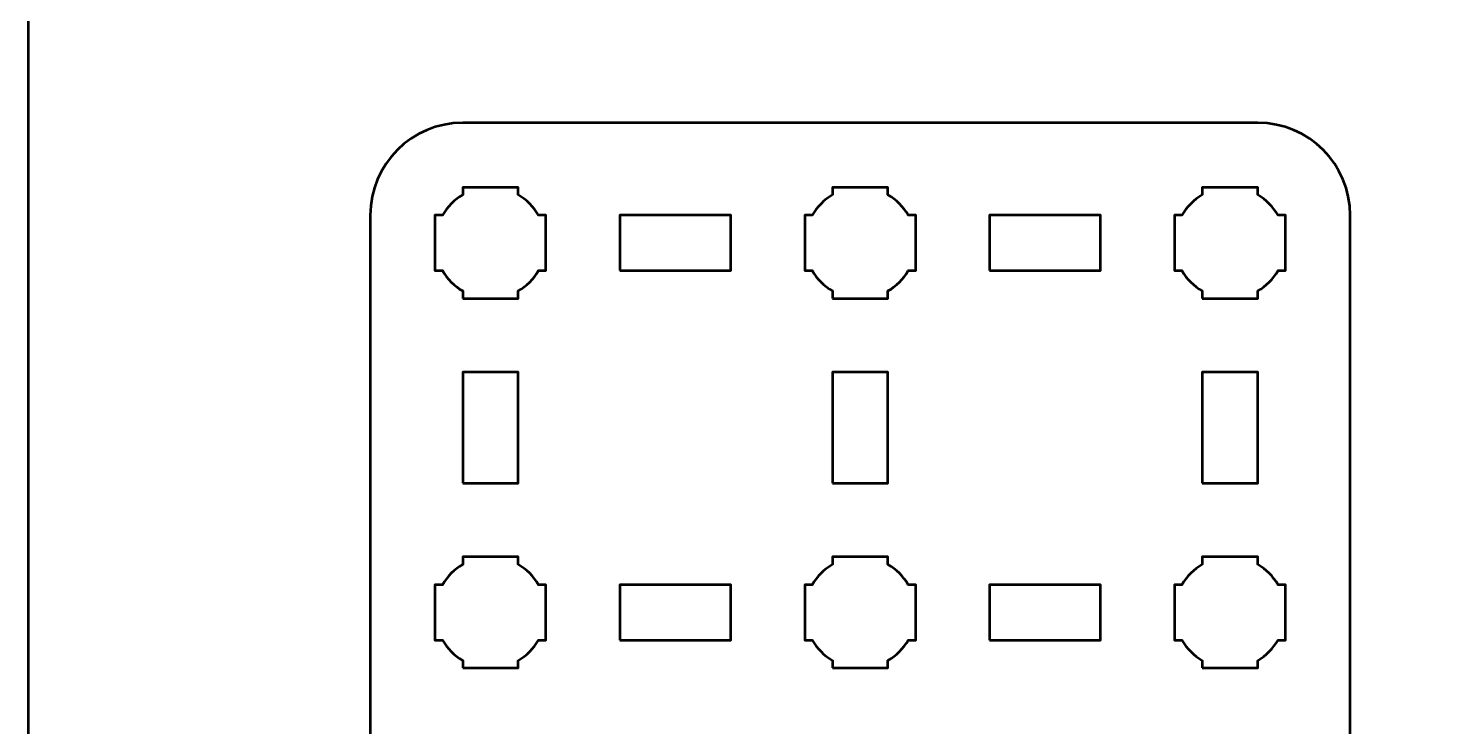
# Model space of a CAD drawing. Header units: centimetres. Extents: x -21 to 0, y -29.7 to 0.
# Drawn here: x -21 to -13.36, y -14.47 to -10.69 of the extents above; entities that cross this region are included whole.
import ezdxf

# ---------------------------------------------------------------- set-up
doc = ezdxf.new("R2010")
doc.units = ezdxf.units.CM
doc.header["$MEASUREMENT"] = 0
doc.layers.add('Layer 1', color=7, linetype='Continuous')

msp = doc.modelspace()

# ---------------------------------------------------------------- linework, layer by layer
at = {"layer": 'Layer 1', "color": 1, "lineweight": 53}
msp.add_open_spline([(-21.00003, -29.19995), (-21.00003, -29.19995), (-21.00003, -5.89992), (-21.00003, -5.89992), (-21.00003, -5.89992), (-21.00003, -5.81709), (-20.93286, -5.74992), (-20.85003, -5.74992), (-20.85003, -5.74992), (-20.7672, -5.74992), (-20.70003, -5.68275), (-20.70003, -5.59992), (-20.70003, -5.59992), (-20.70003, -5.51709), (-20.7672, -5.44992), (-20.85003, -5.44992), (-20.85003, -5.44992), (-20.93286, -5.44992), (-21.00003, -5.38275), (-21.00003, -5.29992), (-21.00003, -5.29992), (-21.00003, -5.21709), (-20.93286, -5.14992), (-20.85003, -5.14992), (-20.85003, -5.14992), (-20.7672, -5.14992), (-20.70003, -5.08275), (-20.70003, -4.99992), (-20.70003, -4.99992), (-20.70003, -4.91709), (-20.7672, -4.84992), (-20.85003, -4.84992), (-20.85003, -4.84992), (-20.93286, -4.84992), (-21.00003, -4.78275), (-21.00003, -4.69992), (-21.00003, -4.69992), (-21.00003, -4.61709), (-20.93286, -4.54992), (-20.85003, -4.54992), (-20.85003, -4.54992), (-20.7672, -4.54992), (-20.70003, -4.48275), (-20.70003, -4.39992), (-20.70003, -4.39992), (-20.70003, -4.31709), (-20.7672, -4.24992), (-20.85003, -4.24992), (-20.85003, -4.24992), (-20.93286, -4.24992), (-21.00003, -4.18275), (-21.00003, -4.09992), (-21.00003, -4.09992), (-21.00003, -4.01709), (-20.93286, -3.94992), (-20.85003, -3.94992), (-20.85003, -3.94992), (-20.7672, -3.94992), (-20.70003, -3.88275), (-20.70003, -3.79992), (-20.70003, -3.79992), (-20.70003, -3.71709), (-20.7672, -3.64992), (-20.85003, -3.64992), (-20.85003, -3.64992), (-20.93286, -3.64992), (-21.00003, -3.58275), (-21.00003, -3.49992), (-21.00003, -3.49992), (-21.00003, -3.41709), (-20.93286, -3.34992), (-20.85003, -3.34992), (-20.85003, -3.34992), (-20.7672, -3.34992), (-20.70003, -3.28275), (-20.70003, -3.19992), (-20.70003, -3.19992), (-20.70003, -3.11709), (-20.7672, -3.04992), (-20.85003, -3.04992), (-20.85003, -3.04992), (-20.93286, -3.04992), (-21.00003, -2.98275), (-21.00003, -2.89992), (-21.00003, -2.89992), (-21.00003, -2.81709), (-20.93286, -2.74992), (-20.85003, -2.74992), (-20.85003, -2.74992), (-20.7672, -2.74992), (-20.70003, -2.68275), (-20.70003, -2.59992), (-20.70003, -2.59992), (-20.70003, -2.51709), (-20.7672, -2.44992), (-20.85003, -2.44992), (-20.85003, -2.44992), (-20.93286, -2.44992), (-21.00003, -2.38275), (-21.00003, -2.29992), (-21.00003, -2.29992), (-21.00003, -2.21709), (-20.93286, -2.14992), (-20.85003, -2.14992), (-20.85003, -2.14992), (-20.7672, -2.14992), (-20.70003, -2.08275), (-20.70003, -1.99992), (-20.70003, -1.99992), (-20.70003, -1.91709), (-20.7672, -1.84992), (-20.85003, -1.84992), (-20.85003, -1.84992), (-20.93286, -1.84992), (-21.00003, -1.78275), (-21.00003, -1.69992), (-21.00003, -1.69992), (-21.00003, -1.61709), (-20.93286, -1.54992), (-20.85003, -1.54992), (-20.85003, -1.54992), (-20.7672, -1.54992), (-20.70003, -1.48275), (-20.70003, -1.39992), (-20.70003, -1.39992), (-20.70003, -1.31709), (-20.7672, -1.24992), (-20.85003, -1.24992), (-20.85003, -1.24992), (-20.93286, -1.24992), (-21.00003, -1.18275), (-21.00003, -1.09992), (-21.00003, -1.09992), (-21.00003, -1.09992), (-21.00003, -0.49992), (-21.00003, -0.49992), (-21.00003, -0.49992), (-21.00003, -0.22295), (-20.77694, 0.00004), (-20.49994, 0.00004), (-20.49994, 0.00004), (-20.49994, 0.00004), (-0.50008, 0.00004), (-0.50008, 0.00004), (-0.50008, 0.00004), (-0.22294, 0.00004), (0.00002, -0.22295), (0.00002, -0.49992), (0.00002, -0.49992), (0.00002, -0.49992), (0.00002, -29.19995), (0.00002, -29.19995), (0.00002, -29.19995), (0.00002, -29.47695), (-0.22294, -29.70004), (-0.50008, -29.70004), (-0.50008, -29.70004), (-0.50008, -29.70004), (-20.49994, -29.70004), (-20.49994, -29.70004), (-20.49994, -29.70004), (-20.77694, -29.70004), (-21.00003, -29.47695), (-21.00003, -29.19995)], degree=3, knots=[0, 0, 0, 0, 0.0243902, 0.0243902, 0.0243902, 0.0243902, 0.0487805, 0.0487805, 0.0487805, 0.0487805, 0.0731707, 0.0731707, 0.0731707, 0.0731707, 0.097561, 0.097561, 0.097561, 0.097561, 0.1219512, 0.1219512, 0.1219512, 0.1219512, 0.1463415, 0.1463415, 0.1463415, 0.1463415, 0.1707317, 0.1707317, 0.1707317, 0.1707317, 0.195122, 0.195122, 0.195122, 0.195122, 0.2195122, 0.2195122, 0.2195122, 0.2195122, 0.2439024, 0.2439024, 0.2439024, 0.2439024, 0.2682927, 0.2682927, 0.2682927, 0.2682927, 0.2926829, 0.2926829, 0.2926829, 0.2926829, 0.3170732, 0.3170732, 0.3170732, 0.3170732, 0.3414634, 0.3414634, 0.3414634, 0.3414634, 0.3658537, 0.3658537, 0.3658537, 0.3658537, 0.3902439, 0.3902439, 0.3902439, 0.3902439, 0.4146341, 0.4146341, 0.4146341, 0.4146341, 0.4390244, 0.4390244, 0.4390244, 0.4390244, 0.4634146, 0.4634146, 0.4634146, 0.4634146, 0.4878049, 0.4878049, 0.4878049, 0.4878049, 0.5121951, 0.5121951, 0.5121951, 0.5121951, 0.5365854, 0.5365854, 0.5365854, 0.5365854, 0.5609756, 0.5609756, 0.5609756, 0.5609756, 0.5853659, 0.5853659, 0.5853659, 0.5853659, 0.6097561, 0.6097561, 0.6097561, 0.6097561, 0.6341463, 0.6341463, 0.6341463, 0.6341463, 0.6585366, 0.6585366, 0.6585366, 0.6585366, 0.6829268, 0.6829268, 0.6829268, 0.6829268, 0.7073171, 0.7073171, 0.7073171, 0.7073171, 0.7317073, 0.7317073, 0.7317073, 0.7317073, 0.7560976, 0.7560976, 0.7560976, 0.7560976, 0.7804878, 0.7804878, 0.7804878, 0.7804878, 0.804878, 0.804878, 0.804878, 0.804878, 0.8292683, 0.8292683, 0.8292683, 0.8292683, 0.8536585, 0.8536585, 0.8536585, 0.8536585, 0.8780488, 0.8780488, 0.8780488, 0.8780488, 0.902439, 0.902439, 0.902439, 0.902439, 0.9268293, 0.9268293, 0.9268293, 0.9268293, 0.9512195, 0.9512195, 0.9512195, 0.9512195, 0.9756098, 0.9756098, 0.9756098, 0.9756098, 1, 1, 1, 1], dxfattribs=at)
at = {"layer": 'Layer 1', "color": 3, "lineweight": 53}
msp.add_open_spline([(-14.35, -18.5), (-14.35, -18.5), (-18.65, -18.5), (-18.65, -18.5), (-18.65, -18.5), (-18.92609, -18.5), (-19.15, -18.27609), (-19.15, -18), (-19.15, -18), (-19.15, -18), (-19.15, -11.7), (-19.15, -11.7), (-19.15, -11.7), (-19.15, -11.42391), (-18.92609, -11.2), (-18.65, -11.2), (-18.65, -11.2), (-18.65, -11.2), (-14.35, -11.2), (-14.35, -11.2), (-14.35, -11.2), (-14.07391, -11.2), (-13.85, -11.42391), (-13.85, -11.7), (-13.85, -11.7), (-13.85, -11.7), (-13.85, -18), (-13.85, -18), (-13.85, -18), (-13.85, -18.27609), (-14.07391, -18.5), (-14.35, -18.5)], degree=3, knots=[0, 0, 0, 0, 0.125, 0.125, 0.125, 0.125, 0.25, 0.25, 0.25, 0.25, 0.375, 0.375, 0.375, 0.375, 0.5, 0.5, 0.5, 0.5, 0.625, 0.625, 0.625, 0.625, 0.75, 0.75, 0.75, 0.75, 0.875, 0.875, 0.875, 0.875, 1, 1, 1, 1], dxfattribs=at)
at = {"layer": 'Layer 1', "lineweight": 53}
for points, knots in [([(-18.65, -12.15), (-18.65, -12.15), (-18.65, -12.10985), (-18.65, -12.10985), (-18.65, -12.10985), (-18.69553, -12.0835), (-18.7335, -12.04553), (-18.75985, -12), (-18.75985, -12), (-18.75985, -12), (-18.8, -12), (-18.8, -12), (-18.8, -12), (-18.8, -12), (-18.8, -11.85), (-18.8, -11.85), (-18.8, -11.85), (-18.8, -11.85), (-18.8, -11.7), (-18.8, -11.7), (-18.8, -11.7), (-18.8, -11.7), (-18.75985, -11.7), (-18.75985, -11.7), (-18.75985, -11.7), (-18.7335, -11.65447), (-18.69553, -11.6165), (-18.65, -11.59015), (-18.65, -11.59015), (-18.65, -11.59015), (-18.65, -11.55), (-18.65, -11.55), (-18.65, -11.55), (-18.65, -11.55), (-18.5, -11.55), (-18.5, -11.55), (-18.5, -11.55), (-18.5, -11.55), (-18.35, -11.55), (-18.35, -11.55), (-18.35, -11.55), (-18.35, -11.55), (-18.35, -11.59015), (-18.35, -11.59015), (-18.35, -11.59015), (-18.30447, -11.6165), (-18.2665, -11.65447), (-18.24015, -11.7), (-18.24015, -11.7), (-18.24015, -11.7), (-18.2, -11.7), (-18.2, -11.7), (-18.2, -11.7), (-18.2, -11.7), (-18.2, -11.85), (-18.2, -11.85), (-18.2, -11.85), (-18.2, -11.85), (-18.2, -12), (-18.2, -12), (-18.2, -12), (-18.2, -12), (-18.24015, -12), (-18.24015, -12), (-18.24015, -12), (-18.2665, -12.04553), (-18.30447, -12.0835), (-18.35, -12.10985), (-18.35, -12.10985), (-18.35, -12.10985), (-18.35, -12.15), (-18.35, -12.15), (-18.35, -12.15), (-18.35, -12.15), (-18.5, -12.15), (-18.5, -12.15), (-18.5, -12.15), (-18.5, -12.15), (-18.65, -12.15), (-18.65, -12.15)], [0, 0, 0, 0, 0.05, 0.05, 0.05, 0.05, 0.1, 0.1, 0.1, 0.1, 0.15, 0.15, 0.15, 0.15, 0.2, 0.2, 0.2, 0.2, 0.25, 0.25, 0.25, 0.25, 0.3, 0.3, 0.3, 0.3, 0.35, 0.35, 0.35, 0.35, 0.4, 0.4, 0.4, 0.4, 0.45, 0.45, 0.45, 0.45, 0.5, 0.5, 0.5, 0.5, 0.55, 0.55, 0.55, 0.55, 0.6, 0.6, 0.6, 0.6, 0.65, 0.65, 0.65, 0.65, 0.7, 0.7, 0.7, 0.7, 0.75, 0.75, 0.75, 0.75, 0.8, 0.8, 0.8, 0.8, 0.85, 0.85, 0.85, 0.85, 0.9, 0.9, 0.9, 0.9, 0.95, 0.95, 0.95, 0.95, 1, 1, 1, 1]), ([(-16.65, -12.15), (-16.65, -12.15), (-16.65, -12.10985), (-16.65, -12.10985), (-16.65, -12.10985), (-16.69553, -12.0835), (-16.7335, -12.04553), (-16.75985, -12), (-16.75985, -12), (-16.75985, -12), (-16.8, -12), (-16.8, -12), (-16.8, -12), (-16.8, -12), (-16.8, -11.85), (-16.8, -11.85), (-16.8, -11.85), (-16.8, -11.85), (-16.8, -11.7), (-16.8, -11.7), (-16.8, -11.7), (-16.8, -11.7), (-16.75985, -11.7), (-16.75985, -11.7), (-16.75985, -11.7), (-16.7335, -11.65447), (-16.69553, -11.6165), (-16.65, -11.59015), (-16.65, -11.59015), (-16.65, -11.59015), (-16.65, -11.55), (-16.65, -11.55), (-16.65, -11.55), (-16.65, -11.55), (-16.5, -11.55), (-16.5, -11.55), (-16.5, -11.55), (-16.5, -11.55), (-16.35, -11.55), (-16.35, -11.55), (-16.35, -11.55), (-16.35, -11.55), (-16.35, -11.59015), (-16.35, -11.59015), (-16.35, -11.59015), (-16.30447, -11.6165), (-16.2665, -11.65447), (-16.24015, -11.7), (-16.24015, -11.7), (-16.24015, -11.7), (-16.2, -11.7), (-16.2, -11.7), (-16.2, -11.7), (-16.2, -11.7), (-16.2, -11.85), (-16.2, -11.85), (-16.2, -11.85), (-16.2, -11.85), (-16.2, -12), (-16.2, -12), (-16.2, -12), (-16.2, -12), (-16.24015, -12), (-16.24015, -12), (-16.24015, -12), (-16.2665, -12.04553), (-16.30447, -12.0835), (-16.35, -12.10985), (-16.35, -12.10985), (-16.35, -12.10985), (-16.35, -12.15), (-16.35, -12.15), (-16.35, -12.15), (-16.35, -12.15), (-16.5, -12.15), (-16.5, -12.15), (-16.5, -12.15), (-16.5, -12.15), (-16.65, -12.15), (-16.65, -12.15)], [0, 0, 0, 0, 0.05, 0.05, 0.05, 0.05, 0.1, 0.1, 0.1, 0.1, 0.15, 0.15, 0.15, 0.15, 0.2, 0.2, 0.2, 0.2, 0.25, 0.25, 0.25, 0.25, 0.3, 0.3, 0.3, 0.3, 0.35, 0.35, 0.35, 0.35, 0.4, 0.4, 0.4, 0.4, 0.45, 0.45, 0.45, 0.45, 0.5, 0.5, 0.5, 0.5, 0.55, 0.55, 0.55, 0.55, 0.6, 0.6, 0.6, 0.6, 0.65, 0.65, 0.65, 0.65, 0.7, 0.7, 0.7, 0.7, 0.75, 0.75, 0.75, 0.75, 0.8, 0.8, 0.8, 0.8, 0.85, 0.85, 0.85, 0.85, 0.9, 0.9, 0.9, 0.9, 0.95, 0.95, 0.95, 0.95, 1, 1, 1, 1]), ([(-14.65, -12.15), (-14.65, -12.15), (-14.65, -12.10985), (-14.65, -12.10985), (-14.65, -12.10985), (-14.69553, -12.0835), (-14.7335, -12.04553), (-14.75985, -12), (-14.75985, -12), (-14.75985, -12), (-14.8, -12), (-14.8, -12), (-14.8, -12), (-14.8, -12), (-14.8, -11.85), (-14.8, -11.85), (-14.8, -11.85), (-14.8, -11.85), (-14.8, -11.7), (-14.8, -11.7), (-14.8, -11.7), (-14.8, -11.7), (-14.75985, -11.7), (-14.75985, -11.7), (-14.75985, -11.7), (-14.7335, -11.65447), (-14.69553, -11.6165), (-14.65, -11.59015), (-14.65, -11.59015), (-14.65, -11.59015), (-14.65, -11.55), (-14.65, -11.55), (-14.65, -11.55), (-14.65, -11.55), (-14.5, -11.55), (-14.5, -11.55), (-14.5, -11.55), (-14.5, -11.55), (-14.35, -11.55), (-14.35, -11.55), (-14.35, -11.55), (-14.35, -11.55), (-14.35, -11.59015), (-14.35, -11.59015), (-14.35, -11.59015), (-14.30447, -11.6165), (-14.2665, -11.65447), (-14.24015, -11.7), (-14.24015, -11.7), (-14.24015, -11.7), (-14.2, -11.7), (-14.2, -11.7), (-14.2, -11.7), (-14.2, -11.7), (-14.2, -11.85), (-14.2, -11.85), (-14.2, -11.85), (-14.2, -11.85), (-14.2, -12), (-14.2, -12), (-14.2, -12), (-14.2, -12), (-14.24015, -12), (-14.24015, -12), (-14.24015, -12), (-14.2665, -12.04553), (-14.30447, -12.0835), (-14.35, -12.10985), (-14.35, -12.10985), (-14.35, -12.10985), (-14.35, -12.15), (-14.35, -12.15), (-14.35, -12.15), (-14.35, -12.15), (-14.5, -12.15), (-14.5, -12.15), (-14.5, -12.15), (-14.5, -12.15), (-14.65, -12.15), (-14.65, -12.15)], [0, 0, 0, 0, 0.05, 0.05, 0.05, 0.05, 0.1, 0.1, 0.1, 0.1, 0.15, 0.15, 0.15, 0.15, 0.2, 0.2, 0.2, 0.2, 0.25, 0.25, 0.25, 0.25, 0.3, 0.3, 0.3, 0.3, 0.35, 0.35, 0.35, 0.35, 0.4, 0.4, 0.4, 0.4, 0.45, 0.45, 0.45, 0.45, 0.5, 0.5, 0.5, 0.5, 0.55, 0.55, 0.55, 0.55, 0.6, 0.6, 0.6, 0.6, 0.65, 0.65, 0.65, 0.65, 0.7, 0.7, 0.7, 0.7, 0.75, 0.75, 0.75, 0.75, 0.8, 0.8, 0.8, 0.8, 0.85, 0.85, 0.85, 0.85, 0.9, 0.9, 0.9, 0.9, 0.95, 0.95, 0.95, 0.95, 1, 1, 1, 1]), ([(-17.8, -12), (-17.8, -12), (-17.8, -11.7), (-17.8, -11.7), (-17.8, -11.7), (-17.8, -11.7), (-17.2, -11.7), (-17.2, -11.7), (-17.2, -11.7), (-17.2, -11.7), (-17.2, -12), (-17.2, -12), (-17.2, -12), (-17.2, -12), (-17.8, -12), (-17.8, -12)], [0, 0, 0, 0, 0.25, 0.25, 0.25, 0.25, 0.5, 0.5, 0.5, 0.5, 0.75, 0.75, 0.75, 0.75, 1, 1, 1, 1]), ([(-15.8, -12), (-15.8, -12), (-15.8, -11.7), (-15.8, -11.7), (-15.8, -11.7), (-15.8, -11.7), (-15.2, -11.7), (-15.2, -11.7), (-15.2, -11.7), (-15.2, -11.7), (-15.2, -12), (-15.2, -12), (-15.2, -12), (-15.2, -12), (-15.8, -12), (-15.8, -12)], [0, 0, 0, 0, 0.25, 0.25, 0.25, 0.25, 0.5, 0.5, 0.5, 0.5, 0.75, 0.75, 0.75, 0.75, 1, 1, 1, 1]), ([(-18.65, -13.15), (-18.65, -13.15), (-18.65, -12.55), (-18.65, -12.55), (-18.65, -12.55), (-18.65, -12.55), (-18.35, -12.55), (-18.35, -12.55), (-18.35, -12.55), (-18.35, -12.55), (-18.35, -13.15), (-18.35, -13.15), (-18.35, -13.15), (-18.35, -13.15), (-18.65, -13.15), (-18.65, -13.15)], [0, 0, 0, 0, 0.25, 0.25, 0.25, 0.25, 0.5, 0.5, 0.5, 0.5, 0.75, 0.75, 0.75, 0.75, 1, 1, 1, 1]), ([(-16.65, -13.15), (-16.65, -13.15), (-16.65, -12.55), (-16.65, -12.55), (-16.65, -12.55), (-16.65, -12.55), (-16.35, -12.55), (-16.35, -12.55), (-16.35, -12.55), (-16.35, -12.55), (-16.35, -13.15), (-16.35, -13.15), (-16.35, -13.15), (-16.35, -13.15), (-16.65, -13.15), (-16.65, -13.15)], [0, 0, 0, 0, 0.25, 0.25, 0.25, 0.25, 0.5, 0.5, 0.5, 0.5, 0.75, 0.75, 0.75, 0.75, 1, 1, 1, 1]), ([(-14.65, -13.15), (-14.65, -13.15), (-14.65, -12.55), (-14.65, -12.55), (-14.65, -12.55), (-14.65, -12.55), (-14.35, -12.55), (-14.35, -12.55), (-14.35, -12.55), (-14.35, -12.55), (-14.35, -13.15), (-14.35, -13.15), (-14.35, -13.15), (-14.35, -13.15), (-14.65, -13.15), (-14.65, -13.15)], [0, 0, 0, 0, 0.25, 0.25, 0.25, 0.25, 0.5, 0.5, 0.5, 0.5, 0.75, 0.75, 0.75, 0.75, 1, 1, 1, 1]), ([(-18.65, -14.15), (-18.65, -14.15), (-18.65, -14.10985), (-18.65, -14.10985), (-18.65, -14.10985), (-18.69553, -14.0835), (-18.7335, -14.04553), (-18.75985, -14), (-18.75985, -14), (-18.75985, -14), (-18.8, -14), (-18.8, -14), (-18.8, -14), (-18.8, -14), (-18.8, -13.85), (-18.8, -13.85), (-18.8, -13.85), (-18.8, -13.85), (-18.8, -13.7), (-18.8, -13.7), (-18.8, -13.7), (-18.8, -13.7), (-18.75985, -13.7), (-18.75985, -13.7), (-18.75985, -13.7), (-18.7335, -13.65447), (-18.69553, -13.6165), (-18.65, -13.59015), (-18.65, -13.59015), (-18.65, -13.59015), (-18.65, -13.55), (-18.65, -13.55), (-18.65, -13.55), (-18.65, -13.55), (-18.5, -13.55), (-18.5, -13.55), (-18.5, -13.55), (-18.5, -13.55), (-18.35, -13.55), (-18.35, -13.55), (-18.35, -13.55), (-18.35, -13.55), (-18.35, -13.59015), (-18.35, -13.59015), (-18.35, -13.59015), (-18.30447, -13.6165), (-18.2665, -13.65447), (-18.24015, -13.7), (-18.24015, -13.7), (-18.24015, -13.7), (-18.2, -13.7), (-18.2, -13.7), (-18.2, -13.7), (-18.2, -13.7), (-18.2, -13.85), (-18.2, -13.85), (-18.2, -13.85), (-18.2, -13.85), (-18.2, -14), (-18.2, -14), (-18.2, -14), (-18.2, -14), (-18.24015, -14), (-18.24015, -14), (-18.24015, -14), (-18.2665, -14.04553), (-18.30447, -14.0835), (-18.35, -14.10985), (-18.35, -14.10985), (-18.35, -14.10985), (-18.35, -14.15), (-18.35, -14.15), (-18.35, -14.15), (-18.35, -14.15), (-18.5, -14.15), (-18.5, -14.15), (-18.5, -14.15), (-18.5, -14.15), (-18.65, -14.15), (-18.65, -14.15)], [0, 0, 0, 0, 0.05, 0.05, 0.05, 0.05, 0.1, 0.1, 0.1, 0.1, 0.15, 0.15, 0.15, 0.15, 0.2, 0.2, 0.2, 0.2, 0.25, 0.25, 0.25, 0.25, 0.3, 0.3, 0.3, 0.3, 0.35, 0.35, 0.35, 0.35, 0.4, 0.4, 0.4, 0.4, 0.45, 0.45, 0.45, 0.45, 0.5, 0.5, 0.5, 0.5, 0.55, 0.55, 0.55, 0.55, 0.6, 0.6, 0.6, 0.6, 0.65, 0.65, 0.65, 0.65, 0.7, 0.7, 0.7, 0.7, 0.75, 0.75, 0.75, 0.75, 0.8, 0.8, 0.8, 0.8, 0.85, 0.85, 0.85, 0.85, 0.9, 0.9, 0.9, 0.9, 0.95, 0.95, 0.95, 0.95, 1, 1, 1, 1]), ([(-16.65, -14.15), (-16.65, -14.15), (-16.65, -14.10985), (-16.65, -14.10985), (-16.65, -14.10985), (-16.69553, -14.0835), (-16.7335, -14.04553), (-16.75985, -14), (-16.75985, -14), (-16.75985, -14), (-16.8, -14), (-16.8, -14), (-16.8, -14), (-16.8, -14), (-16.8, -13.85), (-16.8, -13.85), (-16.8, -13.85), (-16.8, -13.85), (-16.8, -13.7), (-16.8, -13.7), (-16.8, -13.7), (-16.8, -13.7), (-16.75985, -13.7), (-16.75985, -13.7), (-16.75985, -13.7), (-16.7335, -13.65447), (-16.69553, -13.6165), (-16.65, -13.59015), (-16.65, -13.59015), (-16.65, -13.59015), (-16.65, -13.55), (-16.65, -13.55), (-16.65, -13.55), (-16.65, -13.55), (-16.5, -13.55), (-16.5, -13.55), (-16.5, -13.55), (-16.5, -13.55), (-16.35, -13.55), (-16.35, -13.55), (-16.35, -13.55), (-16.35, -13.55), (-16.35, -13.59015), (-16.35, -13.59015), (-16.35, -13.59015), (-16.30447, -13.6165), (-16.2665, -13.65447), (-16.24015, -13.7), (-16.24015, -13.7), (-16.24015, -13.7), (-16.2, -13.7), (-16.2, -13.7), (-16.2, -13.7), (-16.2, -13.7), (-16.2, -13.85), (-16.2, -13.85), (-16.2, -13.85), (-16.2, -13.85), (-16.2, -14), (-16.2, -14), (-16.2, -14), (-16.2, -14), (-16.24015, -14), (-16.24015, -14), (-16.24015, -14), (-16.2665, -14.04553), (-16.30447, -14.0835), (-16.35, -14.10985), (-16.35, -14.10985), (-16.35, -14.10985), (-16.35, -14.15), (-16.35, -14.15), (-16.35, -14.15), (-16.35, -14.15), (-16.5, -14.15), (-16.5, -14.15), (-16.5, -14.15), (-16.5, -14.15), (-16.65, -14.15), (-16.65, -14.15)], [0, 0, 0, 0, 0.05, 0.05, 0.05, 0.05, 0.1, 0.1, 0.1, 0.1, 0.15, 0.15, 0.15, 0.15, 0.2, 0.2, 0.2, 0.2, 0.25, 0.25, 0.25, 0.25, 0.3, 0.3, 0.3, 0.3, 0.35, 0.35, 0.35, 0.35, 0.4, 0.4, 0.4, 0.4, 0.45, 0.45, 0.45, 0.45, 0.5, 0.5, 0.5, 0.5, 0.55, 0.55, 0.55, 0.55, 0.6, 0.6, 0.6, 0.6, 0.65, 0.65, 0.65, 0.65, 0.7, 0.7, 0.7, 0.7, 0.75, 0.75, 0.75, 0.75, 0.8, 0.8, 0.8, 0.8, 0.85, 0.85, 0.85, 0.85, 0.9, 0.9, 0.9, 0.9, 0.95, 0.95, 0.95, 0.95, 1, 1, 1, 1]), ([(-14.65, -14.15), (-14.65, -14.15), (-14.65, -14.10985), (-14.65, -14.10985), (-14.65, -14.10985), (-14.69553, -14.0835), (-14.7335, -14.04553), (-14.75985, -14), (-14.75985, -14), (-14.75985, -14), (-14.8, -14), (-14.8, -14), (-14.8, -14), (-14.8, -14), (-14.8, -13.85), (-14.8, -13.85), (-14.8, -13.85), (-14.8, -13.85), (-14.8, -13.7), (-14.8, -13.7), (-14.8, -13.7), (-14.8, -13.7), (-14.75985, -13.7), (-14.75985, -13.7), (-14.75985, -13.7), (-14.7335, -13.65447), (-14.69553, -13.6165), (-14.65, -13.59015), (-14.65, -13.59015), (-14.65, -13.59015), (-14.65, -13.55), (-14.65, -13.55), (-14.65, -13.55), (-14.65, -13.55), (-14.5, -13.55), (-14.5, -13.55), (-14.5, -13.55), (-14.5, -13.55), (-14.35, -13.55), (-14.35, -13.55), (-14.35, -13.55), (-14.35, -13.55), (-14.35, -13.59015), (-14.35, -13.59015), (-14.35, -13.59015), (-14.30447, -13.6165), (-14.2665, -13.65447), (-14.24015, -13.7), (-14.24015, -13.7), (-14.24015, -13.7), (-14.2, -13.7), (-14.2, -13.7), (-14.2, -13.7), (-14.2, -13.7), (-14.2, -13.85), (-14.2, -13.85), (-14.2, -13.85), (-14.2, -13.85), (-14.2, -14), (-14.2, -14), (-14.2, -14), (-14.2, -14), (-14.24015, -14), (-14.24015, -14), (-14.24015, -14), (-14.2665, -14.04553), (-14.30447, -14.0835), (-14.35, -14.10985), (-14.35, -14.10985), (-14.35, -14.10985), (-14.35, -14.15), (-14.35, -14.15), (-14.35, -14.15), (-14.35, -14.15), (-14.5, -14.15), (-14.5, -14.15), (-14.5, -14.15), (-14.5, -14.15), (-14.65, -14.15), (-14.65, -14.15)], [0, 0, 0, 0, 0.05, 0.05, 0.05, 0.05, 0.1, 0.1, 0.1, 0.1, 0.15, 0.15, 0.15, 0.15, 0.2, 0.2, 0.2, 0.2, 0.25, 0.25, 0.25, 0.25, 0.3, 0.3, 0.3, 0.3, 0.35, 0.35, 0.35, 0.35, 0.4, 0.4, 0.4, 0.4, 0.45, 0.45, 0.45, 0.45, 0.5, 0.5, 0.5, 0.5, 0.55, 0.55, 0.55, 0.55, 0.6, 0.6, 0.6, 0.6, 0.65, 0.65, 0.65, 0.65, 0.7, 0.7, 0.7, 0.7, 0.75, 0.75, 0.75, 0.75, 0.8, 0.8, 0.8, 0.8, 0.85, 0.85, 0.85, 0.85, 0.9, 0.9, 0.9, 0.9, 0.95, 0.95, 0.95, 0.95, 1, 1, 1, 1]), ([(-17.8, -14), (-17.8, -14), (-17.8, -13.7), (-17.8, -13.7), (-17.8, -13.7), (-17.8, -13.7), (-17.2, -13.7), (-17.2, -13.7), (-17.2, -13.7), (-17.2, -13.7), (-17.2, -14), (-17.2, -14), (-17.2, -14), (-17.2, -14), (-17.8, -14), (-17.8, -14)], [0, 0, 0, 0, 0.25, 0.25, 0.25, 0.25, 0.5, 0.5, 0.5, 0.5, 0.75, 0.75, 0.75, 0.75, 1, 1, 1, 1]), ([(-15.8, -14), (-15.8, -14), (-15.8, -13.7), (-15.8, -13.7), (-15.8, -13.7), (-15.8, -13.7), (-15.2, -13.7), (-15.2, -13.7), (-15.2, -13.7), (-15.2, -13.7), (-15.2, -14), (-15.2, -14), (-15.2, -14), (-15.2, -14), (-15.8, -14), (-15.8, -14)], [0, 0, 0, 0, 0.25, 0.25, 0.25, 0.25, 0.5, 0.5, 0.5, 0.5, 0.75, 0.75, 0.75, 0.75, 1, 1, 1, 1])]:
    msp.add_open_spline(points, degree=3, knots=knots, dxfattribs=at)

doc.saveas('drawing.dxf')
